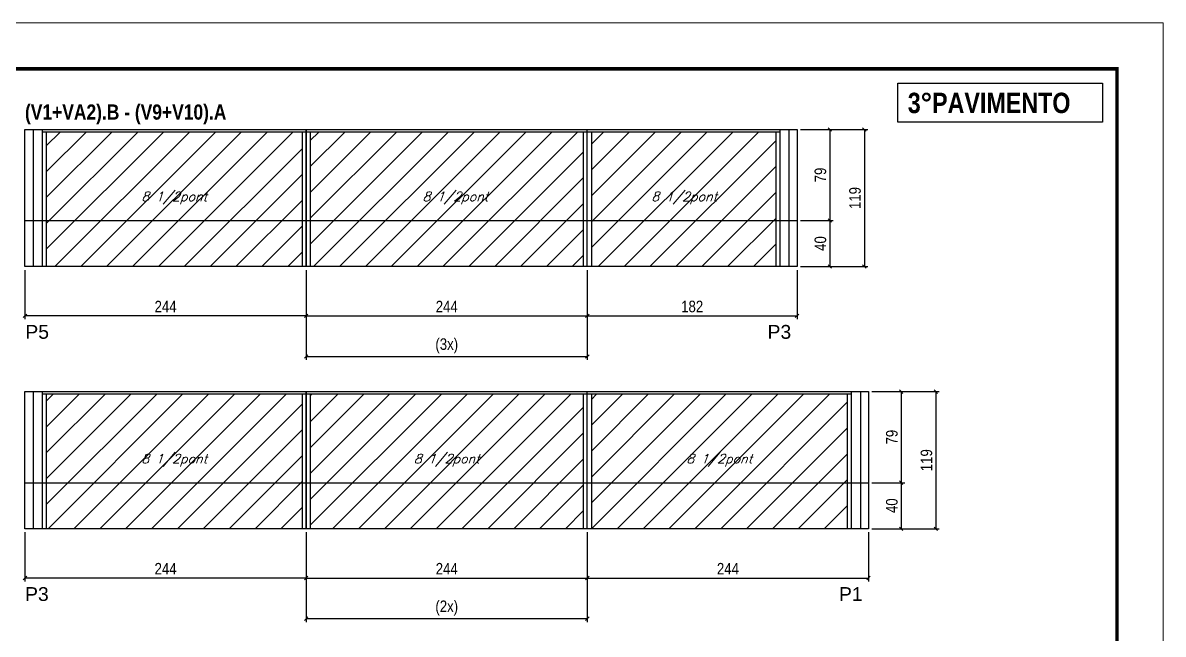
# Model space of a CAD drawing. Extents: x 3330 to 22105, y 1197 to 30204.
# Drawn here: x 13341 to 14331, y 23540 to 24070 of the extents above; entities that cross this region are included whole.
import ezdxf

# ---------------------------------------------------------------- set-up
doc = ezdxf.new("R2010")
doc.units = 0
doc.linetypes.add('DASHED', pattern=[0.75, 0.5, -0.25])
for name, color, linetype in [('5', 5, 'Continuous'), ('COTA', 241, 'Continuous'), ('NOMENCLATURA', 7, 'Continuous'), ('Painéis', 200, 'Continuous'), ('SARR_2.2x7', 40, 'Continuous'), ('SARR_3.5x7', 81, 'Continuous'), ('texto', 7, 'Continuous')]:
    doc.layers.add(name, color=color, linetype=linetype)
for name, color, linetype, lineweight in [('Folhas', 255, 'Continuous', 9), ('Hachura', 251, 'Continuous', 9), ('SARRAFO DE PRESSAO', 251, 'DASHED', 9)]:
    doc.layers.add(name, color=color, linetype=linetype, lineweight=lineweight)
doc.styles.add('COTA TECNICA', font='techl___.ttf', dxfattribs={"height": 10})
doc.styles.add('Romans', font='romans.shx')
doc.styles.get("Standard").update_dxf_attribs({"font": 'arial.ttf'})
doc.styles.add('TECNICA', font='techb___.ttf', dxfattribs={"height": 10})
doc.dimstyles.new('PAINEL', dxfattribs={"dimtxt": 10, "dimasz": 3, "dimexe": 3, "dimexo": 3, "dimgap": 3, "dimtad": 1, "dimdec": 1, "dimzin": 12, "dimdsep": 46, "dimtxsty": 'COTA TECNICA', "dimblk1": 'OBLIQUE', "dimblk2": 'OBLIQUE', "dimsah": 1, "dimcen": 0.9, "dimclrd": 4, "dimclre": 4, "dimclrt": 240, "dimadec": 1, "dimazin": 3, "dimtfac": 1, "dimtdec": 1, "dimtmove": 0, "dimatfit": 3, "dimfxl": 1, "dimtolj": 1, "dimtzin": 12, "dimarcsym": 0})

# ---------------------------------------------------------------- blocks, each defined once
blk = doc.blocks.new('9999999999')
at = {"layer": 'Folhas'}
blk.add_lwpolyline([(98138.98, 34190.21), (99623.98, 34190.21), (99623.98, 35240.21), (98138.98, 35240.21)], close=True, dxfattribs=at)
at = {"layer": 'Folhas', "color": 30, "const_width": 3}
blk.add_lwpolyline([(98213.98, 34230.21), (99583.98, 34230.21), (99583.98, 35200.21), (98213.98, 35200.21)], close=True, dxfattribs=at)
blk = doc.blocks.new('_Oblique')
at = {"color": 0, "linetype": 'ByBlock', "lineweight": -2}
blk.add_line((-0.5, -0.5), (0.5, 0.5), dxfattribs=at)
blk = doc.blocks.new('*D3767')
at = {"layer": 'COTA', "color": 4, "linetype": 'ByBlock', "lineweight": -2, "transparency": 16777216}
for p, q in [((13343.33, 23855.68), (13343.33, 23812.92)), ((13587.33, 23855.68), (13587.33, 23812.92)), ((13587.33, 23815.92), (13343.33, 23815.92))]:
    blk.add_line(p, q, dxfattribs=at)
at = {"layer": 'Defpoints', "color": 0, "linetype": 'ByBlock', "transparency": 16777216}
for p in [(13343.33, 23858.68), (13587.33, 23858.68), (13343.33, 23815.92)]:
    blk.add_point(p, dxfattribs=at)
at = {"layer": 'COTA', "color": 4, "linetype": 'ByBlock', "lineweight": -2, "transparency": 16777216, "xscale": 3, "yscale": 3, "zscale": 3, "rotation": 180}
blk.add_blockref('_Oblique', (13343.33, 23815.92), dxfattribs=at)
at = {"layer": 'COTA', "color": 4, "linetype": 'ByBlock', "lineweight": -2, "transparency": 16777216, "xscale": 3, "yscale": 3, "zscale": 3}
blk.add_blockref('_Oblique', (13587.33, 23815.92), dxfattribs=at)
at = {"layer": 'COTA', "color": 240, "linetype": 'ByBlock', "transparency": 16777216, "insert": (13465.33, 23823.99), "char_height": 10, "attachment_point": 5, "style": 'COTA TECNICA'}
blk.add_mtext('\\A1;244', dxfattribs=at)
blk = doc.blocks.new('*D3768')
at = {"layer": 'COTA', "color": 4, "linetype": 'ByBlock', "lineweight": -2, "transparency": 16777216}
for p, q in [((13587.33, 23855.68), (13587.33, 23812.92)), ((13831.33, 23855.68), (13831.33, 23812.92)), ((13587.33, 23815.92), (13831.33, 23815.92))]:
    blk.add_line(p, q, dxfattribs=at)
at = {"layer": 'Defpoints', "color": 0, "linetype": 'ByBlock', "transparency": 16777216}
for p in [(13587.33, 23858.68), (13831.33, 23858.68), (13831.33, 23815.92)]:
    blk.add_point(p, dxfattribs=at)
at = {"layer": 'COTA', "color": 4, "linetype": 'ByBlock', "lineweight": -2, "transparency": 16777216, "xscale": 3, "yscale": 3, "zscale": 3, "rotation": 180}
blk.add_blockref('_Oblique', (13587.33, 23815.92), dxfattribs=at)
at = {"layer": 'COTA', "color": 4, "linetype": 'ByBlock', "lineweight": -2, "transparency": 16777216, "xscale": 3, "yscale": 3, "zscale": 3}
blk.add_blockref('_Oblique', (13831.33, 23815.92), dxfattribs=at)
at = {"layer": 'COTA', "color": 240, "linetype": 'ByBlock', "transparency": 16777216, "insert": (13709.33, 23823.99), "char_height": 10, "attachment_point": 5, "style": 'COTA TECNICA'}
blk.add_mtext('\\A1;244', dxfattribs=at)
blk = doc.blocks.new('*D3769')
at = {"layer": 'COTA', "color": 4, "linetype": 'ByBlock', "lineweight": -2, "transparency": 16777216}
for p, q in [((13831.33, 23855.68), (13831.33, 23812.92)), ((14013.33, 23855.68), (14013.33, 23812.92)), ((13831.33, 23815.92), (14013.33, 23815.92))]:
    blk.add_line(p, q, dxfattribs=at)
at = {"layer": 'Defpoints', "color": 0, "linetype": 'ByBlock', "transparency": 16777216}
for p in [(13831.33, 23858.68), (14013.33, 23858.68), (14013.33, 23815.92)]:
    blk.add_point(p, dxfattribs=at)
at = {"layer": 'COTA', "color": 4, "linetype": 'ByBlock', "lineweight": -2, "transparency": 16777216, "xscale": 3, "yscale": 3, "zscale": 3, "rotation": 180}
blk.add_blockref('_Oblique', (13831.33, 23815.92), dxfattribs=at)
at = {"layer": 'COTA', "color": 4, "linetype": 'ByBlock', "lineweight": -2, "transparency": 16777216, "xscale": 3, "yscale": 3, "zscale": 3}
blk.add_blockref('_Oblique', (14013.33, 23815.92), dxfattribs=at)
at = {"layer": 'COTA', "color": 240, "linetype": 'ByBlock', "transparency": 16777216, "insert": (13922.33, 23824.01), "char_height": 10, "attachment_point": 5, "style": 'COTA TECNICA'}
blk.add_mtext('\\A1;182', dxfattribs=at)
blk = doc.blocks.new('*D3772')
at = {"layer": 'COTA', "color": 4, "linetype": 'ByBlock', "lineweight": -2, "transparency": 16777216}
for p, q in [((14016.33, 23977.68), (14074.74, 23977.68)), ((14071.74, 23977.68), (14071.74, 23858.68)), ((14016.33, 23858.68), (14074.74, 23858.68))]:
    blk.add_line(p, q, dxfattribs=at)
at = {"layer": 'Defpoints', "color": 0, "linetype": 'ByBlock', "transparency": 16777216}
for p in [(14013.33, 23977.68), (14013.33, 23858.68), (14071.74, 23858.68)]:
    blk.add_point(p, dxfattribs=at)
at = {"layer": 'COTA', "color": 4, "linetype": 'ByBlock', "lineweight": -2, "transparency": 16777216, "xscale": 3, "yscale": 3, "zscale": 3}
for p, rotation in [((14071.74, 23977.68), 90), ((14071.74, 23858.68), 270)]:
    blk.add_blockref('_Oblique', p, dxfattribs=dict(at, rotation=rotation))
at = {"layer": 'COTA', "color": 240, "linetype": 'ByBlock', "transparency": 16777216, "insert": (14063.65, 23918.18), "char_height": 10, "attachment_point": 5, "rotation": 90, "style": 'COTA TECNICA'}
blk.add_mtext('\\A1;119', dxfattribs=at)
blk = doc.blocks.new('*D3770')
at = {"layer": 'COTA', "color": 4, "linetype": 'ByBlock', "lineweight": -2, "transparency": 16777216}
for p, q in [((14016.33, 23977.68), (14044.72, 23977.68)), ((14041.72, 23977.68), (14041.72, 23898.68)), ((14016.33, 23898.68), (14044.72, 23898.68))]:
    blk.add_line(p, q, dxfattribs=at)
at = {"layer": 'Defpoints', "color": 0, "linetype": 'ByBlock', "transparency": 16777216}
for p in [(14013.33, 23977.68), (14013.33, 23898.68), (14041.72, 23898.68)]:
    blk.add_point(p, dxfattribs=at)
at = {"layer": 'COTA', "color": 4, "linetype": 'ByBlock', "lineweight": -2, "transparency": 16777216, "xscale": 3, "yscale": 3, "zscale": 3}
for p, rotation in [((14041.72, 23977.68), 90), ((14041.72, 23898.68), 270)]:
    blk.add_blockref('_Oblique', p, dxfattribs=dict(at, rotation=rotation))
at = {"layer": 'COTA', "color": 240, "linetype": 'ByBlock', "transparency": 16777216, "insert": (14033.62, 23938.18), "char_height": 10, "attachment_point": 5, "rotation": 90, "style": 'COTA TECNICA'}
blk.add_mtext('\\A1;79', dxfattribs=at)
blk = doc.blocks.new('*D3771')
at = {"layer": 'COTA', "color": 4, "linetype": 'ByBlock', "lineweight": -2, "transparency": 16777216}
for p, q in [((14016.33, 23898.68), (14044.72, 23898.68)), ((14041.72, 23898.68), (14041.72, 23858.68)), ((14016.33, 23858.68), (14044.72, 23858.68))]:
    blk.add_line(p, q, dxfattribs=at)
at = {"layer": 'Defpoints', "color": 0, "linetype": 'ByBlock', "transparency": 16777216}
for p in [(14013.33, 23898.68), (14013.33, 23858.68), (14041.72, 23858.68)]:
    blk.add_point(p, dxfattribs=at)
at = {"layer": 'COTA', "color": 4, "linetype": 'ByBlock', "lineweight": -2, "transparency": 16777216, "xscale": 3, "yscale": 3, "zscale": 3}
for p, rotation in [((14041.72, 23898.68), 90), ((14041.72, 23858.68), 270)]:
    blk.add_blockref('_Oblique', p, dxfattribs=dict(at, rotation=rotation))
at = {"layer": 'COTA', "color": 240, "linetype": 'ByBlock', "transparency": 16777216, "insert": (14033.62, 23878.68), "char_height": 10, "attachment_point": 5, "rotation": 90, "style": 'COTA TECNICA'}
blk.add_mtext('\\A1;40', dxfattribs=at)
blk = doc.blocks.new('*D3773')
at = {"layer": 'COTA', "color": 4, "lineweight": -2, "transparency": 16777216}
for p, q in [((13587.33, 23855.68), (13587.33, 23777.68)), ((13831.33, 23855.68), (13831.33, 23777.68)), ((13587.33, 23780.68), (13831.33, 23780.68))]:
    blk.add_line(p, q, dxfattribs=at)
at = {"layer": 'Defpoints', "color": 0, "transparency": 16777216}
for p in [(13587.33, 23858.68), (13831.33, 23858.68), (13831.33, 23780.68)]:
    blk.add_point(p, dxfattribs=at)
at = {"layer": 'COTA', "color": 4, "lineweight": -2, "transparency": 16777216, "xscale": 3, "yscale": 3, "zscale": 3, "rotation": 180}
blk.add_blockref('_Oblique', (13587.33, 23780.68), dxfattribs=at)
at = {"layer": 'COTA', "color": 4, "lineweight": -2, "transparency": 16777216, "xscale": 3, "yscale": 3, "zscale": 3}
blk.add_blockref('_Oblique', (13831.33, 23780.68), dxfattribs=at)
at = {"layer": 'COTA', "color": 240, "transparency": 16777216, "insert": (13709.33, 23789.9), "char_height": 10, "attachment_point": 5, "style": 'COTA TECNICA'}
blk.add_mtext('\\A1;(3x)', dxfattribs=at)
blk = doc.blocks.new('*D3777')
at = {"layer": 'COTA', "color": 4, "linetype": 'ByBlock', "lineweight": -2, "transparency": 16777216}
for p, q in [((13343.33, 23628.15), (13343.33, 23585.39)), ((13587.33, 23628.15), (13587.33, 23585.39)), ((13587.33, 23588.39), (13343.33, 23588.39))]:
    blk.add_line(p, q, dxfattribs=at)
at = {"layer": 'Defpoints', "color": 0, "linetype": 'ByBlock', "transparency": 16777216}
for p in [(13343.33, 23631.15), (13587.33, 23631.15), (13343.33, 23588.39)]:
    blk.add_point(p, dxfattribs=at)
at = {"layer": 'COTA', "color": 4, "linetype": 'ByBlock', "lineweight": -2, "transparency": 16777216, "xscale": 3, "yscale": 3, "zscale": 3, "rotation": 180}
blk.add_blockref('_Oblique', (13343.33, 23588.39), dxfattribs=at)
at = {"layer": 'COTA', "color": 4, "linetype": 'ByBlock', "lineweight": -2, "transparency": 16777216, "xscale": 3, "yscale": 3, "zscale": 3}
blk.add_blockref('_Oblique', (13587.33, 23588.39), dxfattribs=at)
at = {"layer": 'COTA', "color": 240, "linetype": 'ByBlock', "transparency": 16777216, "insert": (13465.33, 23596.46), "char_height": 10, "attachment_point": 5, "style": 'COTA TECNICA'}
blk.add_mtext('\\A1;244', dxfattribs=at)
blk = doc.blocks.new('*D3778')
at = {"layer": 'COTA', "color": 4, "linetype": 'ByBlock', "lineweight": -2, "transparency": 16777216}
for p, q in [((13587.33, 23628.15), (13587.33, 23585.39)), ((13831.33, 23628.15), (13831.33, 23585.39)), ((13587.33, 23588.39), (13831.33, 23588.39))]:
    blk.add_line(p, q, dxfattribs=at)
at = {"layer": 'Defpoints', "color": 0, "linetype": 'ByBlock', "transparency": 16777216}
for p in [(13587.33, 23631.15), (13831.33, 23631.15), (13831.33, 23588.39)]:
    blk.add_point(p, dxfattribs=at)
at = {"layer": 'COTA', "color": 4, "linetype": 'ByBlock', "lineweight": -2, "transparency": 16777216, "xscale": 3, "yscale": 3, "zscale": 3, "rotation": 180}
blk.add_blockref('_Oblique', (13587.33, 23588.39), dxfattribs=at)
at = {"layer": 'COTA', "color": 4, "linetype": 'ByBlock', "lineweight": -2, "transparency": 16777216, "xscale": 3, "yscale": 3, "zscale": 3}
blk.add_blockref('_Oblique', (13831.33, 23588.39), dxfattribs=at)
at = {"layer": 'COTA', "color": 240, "linetype": 'ByBlock', "transparency": 16777216, "insert": (13709.33, 23596.46), "char_height": 10, "attachment_point": 5, "style": 'COTA TECNICA'}
blk.add_mtext('\\A1;244', dxfattribs=at)
blk = doc.blocks.new('*D3779')
at = {"layer": 'COTA', "color": 4, "linetype": 'ByBlock', "lineweight": -2, "transparency": 16777216}
for p, q in [((13831.33, 23628.15), (13831.33, 23585.39)), ((14075.33, 23628.15), (14075.33, 23585.39)), ((13831.33, 23588.39), (14075.33, 23588.39))]:
    blk.add_line(p, q, dxfattribs=at)
at = {"layer": 'Defpoints', "color": 0, "linetype": 'ByBlock', "transparency": 16777216}
for p in [(13831.33, 23631.15), (14075.33, 23631.15), (14075.33, 23588.39)]:
    blk.add_point(p, dxfattribs=at)
at = {"layer": 'COTA', "color": 4, "linetype": 'ByBlock', "lineweight": -2, "transparency": 16777216, "xscale": 3, "yscale": 3, "zscale": 3, "rotation": 180}
blk.add_blockref('_Oblique', (13831.33, 23588.39), dxfattribs=at)
at = {"layer": 'COTA', "color": 4, "linetype": 'ByBlock', "lineweight": -2, "transparency": 16777216, "xscale": 3, "yscale": 3, "zscale": 3}
blk.add_blockref('_Oblique', (14075.33, 23588.39), dxfattribs=at)
at = {"layer": 'COTA', "color": 240, "linetype": 'ByBlock', "transparency": 16777216, "insert": (13953.33, 23596.46), "char_height": 10, "attachment_point": 5, "style": 'COTA TECNICA'}
blk.add_mtext('\\A1;244', dxfattribs=at)
blk = doc.blocks.new('*D3774')
at = {"layer": 'COTA', "color": 4, "linetype": 'ByBlock', "lineweight": -2, "transparency": 16777216}
for p, q in [((14078.33, 23750.15), (14136.74, 23750.15)), ((14133.74, 23750.15), (14133.74, 23631.15)), ((14078.33, 23631.15), (14136.74, 23631.15))]:
    blk.add_line(p, q, dxfattribs=at)
at = {"layer": 'Defpoints', "color": 0, "linetype": 'ByBlock', "transparency": 16777216}
for p in [(14075.33, 23750.15), (14075.33, 23631.15), (14133.74, 23631.15)]:
    blk.add_point(p, dxfattribs=at)
at = {"layer": 'COTA', "color": 4, "linetype": 'ByBlock', "lineweight": -2, "transparency": 16777216, "xscale": 3, "yscale": 3, "zscale": 3}
for p, rotation in [((14133.74, 23750.15), 90), ((14133.74, 23631.15), 270)]:
    blk.add_blockref('_Oblique', p, dxfattribs=dict(at, rotation=rotation))
at = {"layer": 'COTA', "color": 240, "linetype": 'ByBlock', "transparency": 16777216, "insert": (14125.65, 23690.65), "char_height": 10, "attachment_point": 5, "rotation": 90, "style": 'COTA TECNICA'}
blk.add_mtext('\\A1;119', dxfattribs=at)
blk = doc.blocks.new('*D3775')
at = {"layer": 'COTA', "color": 4, "linetype": 'ByBlock', "lineweight": -2, "transparency": 16777216}
for p, q in [((14078.33, 23750.15), (14106.72, 23750.15)), ((14103.72, 23750.15), (14103.72, 23671.15)), ((14078.33, 23671.15), (14106.72, 23671.15))]:
    blk.add_line(p, q, dxfattribs=at)
at = {"layer": 'Defpoints', "color": 0, "linetype": 'ByBlock', "transparency": 16777216}
for p in [(14075.33, 23750.15), (14075.33, 23671.15), (14103.72, 23671.15)]:
    blk.add_point(p, dxfattribs=at)
at = {"layer": 'COTA', "color": 4, "linetype": 'ByBlock', "lineweight": -2, "transparency": 16777216, "xscale": 3, "yscale": 3, "zscale": 3}
for p, rotation in [((14103.72, 23750.15), 90), ((14103.72, 23671.15), 270)]:
    blk.add_blockref('_Oblique', p, dxfattribs=dict(at, rotation=rotation))
at = {"layer": 'COTA', "color": 240, "linetype": 'ByBlock', "transparency": 16777216, "insert": (14095.62, 23710.65), "char_height": 10, "attachment_point": 5, "rotation": 90, "style": 'COTA TECNICA'}
blk.add_mtext('\\A1;79', dxfattribs=at)
blk = doc.blocks.new('*D3776')
at = {"layer": 'COTA', "color": 4, "linetype": 'ByBlock', "lineweight": -2, "transparency": 16777216}
for p, q in [((14078.33, 23671.15), (14106.72, 23671.15)), ((14103.72, 23671.15), (14103.72, 23631.15)), ((14078.33, 23631.15), (14106.72, 23631.15))]:
    blk.add_line(p, q, dxfattribs=at)
at = {"layer": 'Defpoints', "color": 0, "linetype": 'ByBlock', "transparency": 16777216}
for p in [(14075.33, 23671.15), (14075.33, 23631.15), (14103.72, 23631.15)]:
    blk.add_point(p, dxfattribs=at)
at = {"layer": 'COTA', "color": 4, "linetype": 'ByBlock', "lineweight": -2, "transparency": 16777216, "xscale": 3, "yscale": 3, "zscale": 3}
for p, rotation in [((14103.72, 23671.15), 90), ((14103.72, 23631.15), 270)]:
    blk.add_blockref('_Oblique', p, dxfattribs=dict(at, rotation=rotation))
at = {"layer": 'COTA', "color": 240, "linetype": 'ByBlock', "transparency": 16777216, "insert": (14095.62, 23651.15), "char_height": 10, "attachment_point": 5, "rotation": 90, "style": 'COTA TECNICA'}
blk.add_mtext('\\A1;40', dxfattribs=at)
blk = doc.blocks.new('*D3780')
at = {"layer": 'COTA', "color": 4, "lineweight": -2, "transparency": 16777216}
for p, q in [((13587.33, 23628.15), (13587.33, 23550.15)), ((13831.33, 23628.15), (13831.33, 23550.15)), ((13587.33, 23553.15), (13831.33, 23553.15))]:
    blk.add_line(p, q, dxfattribs=at)
at = {"layer": 'Defpoints', "color": 0, "transparency": 16777216}
for p in [(13587.33, 23631.15), (13831.33, 23631.15), (13831.33, 23553.15)]:
    blk.add_point(p, dxfattribs=at)
at = {"layer": 'COTA', "color": 4, "lineweight": -2, "transparency": 16777216, "xscale": 3, "yscale": 3, "zscale": 3, "rotation": 180}
blk.add_blockref('_Oblique', (13587.33, 23553.15), dxfattribs=at)
at = {"layer": 'COTA', "color": 4, "lineweight": -2, "transparency": 16777216, "xscale": 3, "yscale": 3, "zscale": 3}
blk.add_blockref('_Oblique', (13831.33, 23553.15), dxfattribs=at)
at = {"layer": 'COTA', "color": 240, "transparency": 16777216, "insert": (13709.33, 23562.37), "char_height": 10, "attachment_point": 5, "style": 'COTA TECNICA'}
blk.add_mtext('\\A1;(2x)', dxfattribs=at)

msp = doc.modelspace()

# ---------------------------------------------------------------- hatches: boundary and pattern name
at = {"layer": 'Hachura', "linetype": 'ByBlock'}
h = msp.add_hatch(dxfattribs=at)
h.set_pattern_fill('ANSI31', color=256, scale=5)
h.set_pattern_definition([(45, (-41.539, 30.758), (-11.22532, 11.22532), [])])
h.paths.add_polyline_path([(13361.83, 23975.48), (13361.83, 23898.68), (13583.83, 23898.68), (13583.83, 23975.48)])
h.paths.add_polyline_path([(13827.83, 23898.68), (13827.83, 23975.48), (13590.83, 23975.48), (13590.83, 23898.68)])
h.paths.add_polyline_path([(13834.83, 23898.68), (13994.83, 23898.68), (13994.83, 23975.48), (13834.83, 23975.48)])
h.paths.add_polyline_path([(13994.83, 23858.68), (13994.83, 23898.68), (13834.83, 23898.68), (13834.83, 23858.68)])
h.paths.add_polyline_path([(13590.83, 23898.68), (13590.83, 23858.68), (13827.83, 23858.68), (13827.83, 23898.68)])
h.paths.add_polyline_path([(13583.83, 23858.68), (13583.83, 23898.68), (13361.83, 23898.68), (13361.83, 23858.68)])
h = msp.add_hatch(dxfattribs=at)
h.set_pattern_fill('ANSI31', color=256, scale=5)
h.set_pattern_definition([(45, (-41.539, 101.025), (-11.22532, 11.22532), [])])
h.paths.add_polyline_path([(13583.83, 23671.15), (13583.83, 23747.95), (13361.83, 23747.95), (13361.83, 23671.15)])
h.paths.add_polyline_path([(13361.83, 23671.15), (13361.83, 23631.15), (13583.83, 23631.15), (13583.83, 23671.15)])
h.paths.add_polyline_path([(13590.83, 23671.15), (13590.83, 23631.15), (13827.83, 23631.15), (13827.83, 23671.15)])
h.paths.add_polyline_path([(13590.83, 23747.95), (13590.83, 23671.15), (13827.83, 23671.15), (13827.83, 23747.95)])
h.paths.add_polyline_path([(13834.83, 23671.15), (14056.83, 23671.15), (14056.83, 23747.95), (13834.83, 23747.95)])
h.paths.add_polyline_path([(13834.83, 23671.15), (13834.83, 23631.15), (14056.83, 23631.15), (14056.83, 23671.15)])

# ---------------------------------------------------------------- linework, layer by layer
at = {"layer": 'NOMENCLATURA'}
msp.add_lwpolyline([(14100.83, 24017.74), (14278.36, 24017.74), (14278.36, 23983.93), (14100.83, 23983.93)], close=True, dxfattribs=at)
at = {"layer": 'Painéis', "linetype": 'Continuous'}
for p, q in [((13831.33, 23858.68), (13831.33, 23977.68)), ((13343.33, 23898.68), (14013.33, 23898.68)), ((13831.33, 23631.15), (13831.33, 23750.15)), ((13343.33, 23671.15), (14075.33, 23671.15))]:
    msp.add_line(p, q, dxfattribs=at)
for points in [[(13343.33, 23977.68), (13587.33, 23977.68), (13587.33, 23858.68), (13343.33, 23858.68)], [(13587.33, 23977.68), (14013.33, 23977.68), (14013.33, 23858.68), (13587.33, 23858.68)], [(13343.33, 23750.15), (13587.33, 23750.15), (13587.33, 23631.15), (13343.33, 23631.15)], [(13587.33, 23750.15), (14075.33, 23750.15), (14075.33, 23631.15), (13587.33, 23631.15)]]:
    msp.add_lwpolyline(points, close=True, dxfattribs=at)
at = {"layer": 'SARR_2.2x7', "linetype": 'Continuous'}
for p, q in [((13350.33, 23977.68), (13350.33, 23858.68)), ((13587.33, 23975.48), (13358.33, 23975.48)), ((13831.33, 23975.48), (13587.33, 23975.48)), ((13998.33, 23975.48), (13831.33, 23975.48)), ((14006.33, 23977.68), (14006.33, 23858.68)), ((13350.33, 23750.15), (13350.33, 23631.15)), ((13587.33, 23747.95), (13358.33, 23747.95)), ((13831.33, 23747.95), (13587.33, 23747.95)), ((14060.33, 23747.95), (13831.33, 23747.95)), ((14068.33, 23750.15), (14068.33, 23631.15))]:
    msp.add_line(p, q, dxfattribs=at)
at = {"layer": 'SARR_3.5x7'}
for p, q in [((13358.33, 23977.68), (13358.33, 23858.68)), ((13361.83, 23975.48), (13361.83, 23858.68)), ((13583.83, 23975.48), (13583.83, 23858.68)), ((13590.83, 23975.48), (13590.83, 23858.68)), ((13827.83, 23975.48), (13827.83, 23858.68)), ((13834.83, 23975.48), (13834.83, 23858.68)), ((13994.83, 23975.48), (13994.83, 23858.68)), ((13998.33, 23977.68), (13998.33, 23858.68)), ((13358.33, 23750.15), (13358.33, 23631.15)), ((13361.83, 23747.95), (13361.83, 23631.15)), ((13583.83, 23747.95), (13583.83, 23631.15)), ((13590.83, 23747.95), (13590.83, 23631.15)), ((13827.83, 23747.95), (13827.83, 23631.15)), ((13834.83, 23747.95), (13834.83, 23631.15)), ((14056.83, 23747.95), (14056.83, 23631.15)), ((14060.33, 23750.15), (14060.33, 23631.15))]:
    msp.add_line(p, q, dxfattribs=at)

# ---------------------------------------------------------------- block references
at = {"layer": 'SARRAFO DE PRESSAO', "color": 6, "linetype": 'ByBlock'}
msp.add_blockref('9999999999', (-85292.92, -11169.96), dxfattribs=at)

# ---------------------------------------------------------------- texts
at = {"layer": '5', "linetype": 'Continuous'}
for s, p in [('P5', (13343.66, 23796.02)), ('P3', (13987.73, 23796.02)), ('P3', (13343.42, 23568.49)), ('P1', (14049.73, 23568.49))]:
    msp.add_text(s, height=12, rotation=359.99996, dxfattribs=at).set_placement(p)
at = {"layer": 'NOMENCLATURA', "style": 'TECNICA'}
for s, height, p in [('3°PAVIMENTO ', 17.6379, (14109.41, 23991.93)), ('(V1+VA2).B - (V9+V10).A', 13.2, (13343.33, 23986.2))]:
    msp.add_text(s, height=height, dxfattribs=at).set_placement(p)
at = {"layer": 'texto', "color": 2, "char_height": 8, "attachment_point": 5, "style": 'Romans'}
for insert in [(13472.83, 23918.18), (13716.83, 23918.18), (13915.4, 23918.18), (13472.83, 23690.65), (13709.33, 23690.65), (13945.83, 23690.65)]:
    msp.add_mtext('{\\Q19;\\C256;8 1/2pont}', dxfattribs=dict(at, insert=insert))

# ---------------------------------------------------------------- dimensions: what is measured, and where the dimension line sits
at = {"layer": 'COTA', "linetype": 'ByBlock'}
for base, p1, p2, picture, middle in [((14071.74, 23858.68), (14013.33, 23977.68), (14013.33, 23858.68), '*D3772', (14063.65, 23918.18)), ((14041.72, 23898.68), (14013.33, 23977.68), (14013.33, 23898.68), '*D3770', (14033.62, 23938.18)), ((14133.74, 23631.15), (14075.33, 23750.15), (14075.33, 23631.15), '*D3774', (14125.65, 23690.65)), ((14103.72, 23671.15), (14075.33, 23750.15), (14075.33, 23671.15), '*D3775', (14095.62, 23710.65))]:
    dim = msp.add_linear_dim(base=base, p1=p1, p2=p2, angle=90, dimstyle='PAINEL', dxfattribs=at)
    dim.commit()
    dim.dimension.update_dxf_attribs({"geometry": picture, "text_midpoint": middle})
for base, p1, p2, picture, middle in [((14041.72, 23858.68), (14013.33, 23898.68), (14013.33, 23858.68), '*D3771', (14033.62, 23878.68)), ((14103.72, 23631.15), (14075.33, 23671.15), (14075.33, 23631.15), '*D3776', (14095.62, 23651.15))]:
    dim = msp.add_linear_dim(base=base, p1=p1, p2=p2, angle=90, dimstyle='PAINEL', override={"dimtmove": 1}, dxfattribs=at)
    dim.commit()
    dim.dimension.update_dxf_attribs({"geometry": picture, "text_midpoint": middle})
for base, p1, p2, picture, middle in [((13343.33, 23815.92), (13587.33, 23858.68), (13343.33, 23858.68), '*D3767', (13465.33, 23823.99)), ((13831.33, 23815.92), (13587.33, 23858.68), (13831.33, 23858.68), '*D3768', (13709.33, 23823.99)), ((13343.33, 23588.39), (13587.33, 23631.15), (13343.33, 23631.15), '*D3777', (13465.33, 23596.46)), ((13831.33, 23588.39), (13587.33, 23631.15), (13831.33, 23631.15), '*D3778', (13709.33, 23596.46))]:
    dim = msp.add_linear_dim(base=base, p1=p1, p2=p2, dimstyle='PAINEL', dxfattribs=at)
    dim.commit()
    dim.dimension.update_dxf_attribs({"geometry": picture, "text_midpoint": middle})
at = {"layer": 'COTA'}
for base, p1, p2, text, picture, middle in [((13831.33, 23780.68), (13587.33, 23858.68), (13831.33, 23858.68), '(3x)', '*D3773', (13709.33, 23789.9)), ((13831.33, 23553.15), (13587.33, 23631.15), (13831.33, 23631.15), '(2x)', '*D3780', (13709.33, 23562.37))]:
    dim = msp.add_linear_dim(base=base, p1=p1, p2=p2, text=text, dimstyle='PAINEL', dxfattribs=at)
    dim.commit()
    dim.dimension.update_dxf_attribs({"geometry": picture, "text_midpoint": middle})
at = {"layer": 'COTA', "linetype": 'ByBlock'}
for base, p1, p2, picture, middle in [((14013.33, 23815.92), (13831.33, 23858.68), (14013.33, 23858.68), '*D3769', (13922.33, 23824.01)), ((14075.33, 23588.39), (13831.33, 23631.15), (14075.33, 23631.15), '*D3779', (13953.33, 23596.46))]:
    dim = msp.add_linear_dim(base=base, p1=p1, p2=p2, dimstyle='PAINEL', override={"dimtmove": 1}, dxfattribs=at)
    dim.commit()
    dim.dimension.update_dxf_attribs({"geometry": picture, "text_midpoint": middle})

doc.saveas('drawing.dxf')
